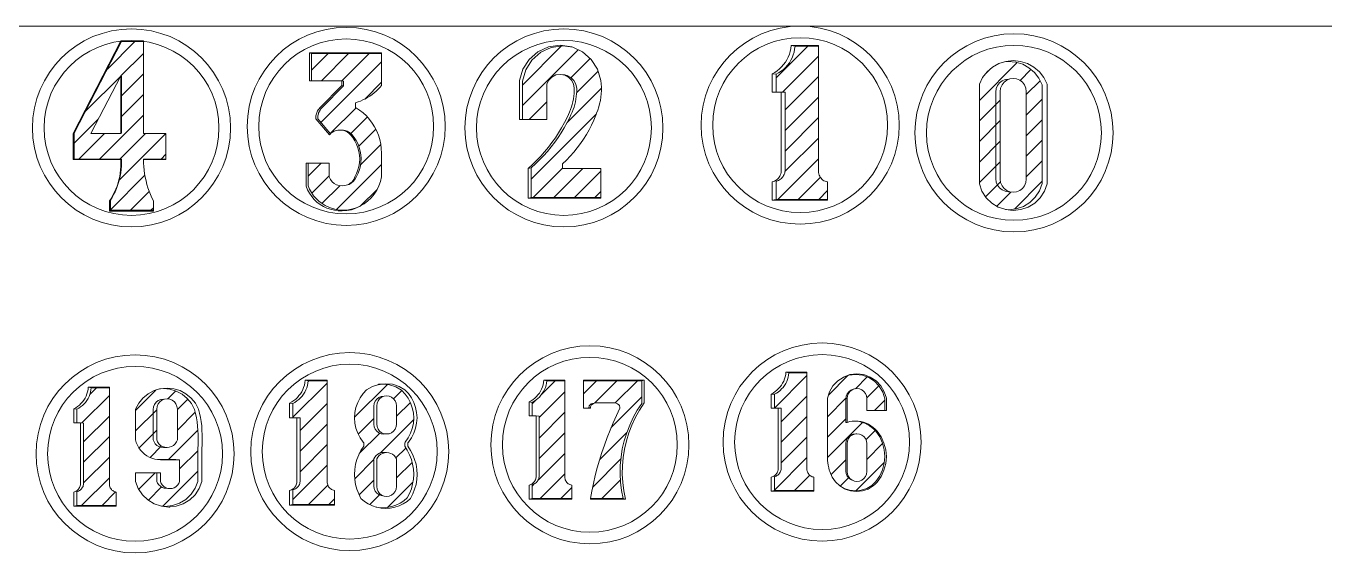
# Model space of a CAD drawing. Header units: inches. Extents: x 104 to 9740, y 936 to 6735.
# Drawn here: x 5950.8 to 6054.4, y 5728.3 to 5770.1 of the extents above; entities that cross this region are included whole.
import ezdxf

# ---------------------------------------------------------------- set-up
doc = ezdxf.new("R2010")
doc.units = ezdxf.units.IN
doc.header["$MEASUREMENT"] = 0
pattern_1 = [(45, (5264.4458, 6307.508), (-0.8148213, 0.8148213), [])]
pattern_2 = [(45, (5264.4458, 6307.508), (-0.8148213, 0.8148213), [])]

msp = doc.modelspace()

# ---------------------------------------------------------------- hatches: boundary and pattern name
at = {"lineweight": 20}
h = msp.add_hatch(dxfattribs=at)
h.set_pattern_fill('ANSI31', color=256, scale=9.218651)
h.set_pattern_definition(pattern_1)
h.paths.add_polyline_path([(5960.11, 5768.84), (5958.36, 5768.84), (5954.62, 5761.56), (5954.62, 5759.52), (5958.36, 5759.52), (5958.36, 5759.21), (5958.36, 5758.95), (5958.34, 5758.69), (5958.31, 5758.43), (5958.26, 5758.17), (5958.21, 5757.92), (5958.14, 5757.66), (5958.06, 5757.41), (5957.96, 5757.17), (5957.86, 5756.93), (5957.74, 5756.7), (5957.62, 5756.47), (5957.48, 5756.25), (5957.48, 5755.46), (5960.9, 5755.46), (5960.9, 5756.19), (5960.78, 5756.44), (5960.66, 5756.7), (5960.56, 5756.97), (5960.46, 5757.24), (5960.38, 5757.51), (5960.31, 5757.79), (5960.25, 5758.07), (5960.2, 5758.35), (5960.16, 5758.63), (5960.13, 5758.92), (5960.11, 5759.2), (5960.1, 5759.52), (5961.89, 5759.52), (5961.89, 5761.55), (5960.11, 5761.55)])
h.paths.add_polyline_path([(5958.32, 5766.12), (5958.36, 5766.08), (5958.36, 5761.56), (5958.32, 5761.55), (5955.93, 5761.55)], flags=16)
h = msp.add_hatch(dxfattribs=at)
h.set_pattern_fill('ANSI31', color=256, scale=9.218651)
h.set_pattern_definition(pattern_1)
h.paths.add_polyline_path([(5996.4, 5758.78), (5993.37, 5758.78), (5993.37, 5759.14), (5993.68, 5759.44), (5993.97, 5759.74), (5994.26, 5760.07), (5994.53, 5760.4), (5994.79, 5760.74), (5995.03, 5761.09), (5995.26, 5761.46), (5995.47, 5761.83), (5995.67, 5762.21), (5995.85, 5762.6), (5996.02, 5762.99), (5996.07, 5763.15), (5996.17, 5763.39), (5996.25, 5763.65), (5996.31, 5763.9), (5996.37, 5764.16), (5996.41, 5764.42), (5996.44, 5764.69), (5996.45, 5764.95), (5996.45, 5765.22), (5996.43, 5765.48), (5996.4, 5765.74), (5996.15, 5766.64), (5995.65, 5767.43), (5994.95, 5768.04), (5994.19, 5768.39), (5993.39, 5768.51), (5992.48, 5768.37), (5991.64, 5767.99), (5990.94, 5767.38), (5990.45, 5766.6), (5990.19, 5765.71), (5990.2, 5764.79), (5990.2, 5762.67), (5992.11, 5762.67), (5992.11, 5765.46), (5992.28, 5765.79), (5992.53, 5766.03), (5992.84, 5766.19), (5993.18, 5766.24), (5993.39, 5766.21), (5993.52, 5766.19), (5993.52, 5766.19), (5993.73, 5766.15), (5994.03, 5766), (5994.27, 5765.76), (5994.43, 5765.46), (5994.5, 5765.13), (5994.5, 5764.91), (5994.49, 5764.7), (5994.46, 5764.48), (5994.43, 5764.27), (5994.39, 5764.06), (5994.34, 5763.85), (5994.28, 5763.64), (5994.21, 5763.44), (5994.13, 5763.24), (5994.04, 5763.04), (5993.94, 5762.82), (5993.73, 5762.41), (5993.51, 5762), (5993.27, 5761.61), (5993.02, 5761.22), (5992.75, 5760.85), (5992.47, 5760.48), (5992.17, 5760.12), (5991.87, 5759.78), (5991.55, 5759.45), (5991.22, 5759.13), (5990.87, 5758.82), (5990.87, 5756.47), (5996.4, 5756.47)])
h = msp.add_hatch(dxfattribs=at)
h.set_pattern_fill('ANSI31', color=256, scale=9.218651)
h.set_pattern_definition([(45, (5264.4458, 6307.508), (-0.8148213, 0.8148213), [])])
h.paths.add_polyline_path([(6014.21, 5757.76), (6014.12, 5757.8), (6014.04, 5757.85), (6013.96, 5757.92), (6013.89, 5757.99), (6013.83, 5758.07), (6013.78, 5758.15), (6013.74, 5758.25), (6013.71, 5758.34), (6013.69, 5758.44), (6013.68, 5758.54), (6013.68, 5768.47), (6011.82, 5768.47), (6011.79, 5768.23), (6011.75, 5768), (6011.68, 5767.78), (6011.59, 5767.56), (6011.49, 5767.36), (6011.37, 5767.16), (6011.23, 5766.97), (6011.07, 5766.79), (6010.9, 5766.63), (6010.72, 5766.49), (6010.52, 5766.36), (6010.32, 5766.25), (6010.32, 5764.84), (6010.72, 5764.84), (6011.03, 5764.82), (6011.03, 5758.58), (6011.02, 5758.48), (6011, 5758.39), (6010.96, 5758.3), (6010.92, 5758.21), (6010.87, 5758.13), (6010.81, 5758.05), (6010.74, 5757.98), (6010.67, 5757.92), (6010.59, 5757.86), (6010.5, 5757.82), (6010.41, 5757.78), (6010.32, 5757.75), (6010.32, 5756.32), (6014.41, 5756.32), (6014.41, 5757.71), (6014.31, 5757.73)])
h = msp.add_hatch(dxfattribs=at)
h.set_pattern_fill('ANSI31', color=256, scale=9.218651)
h.set_pattern_definition(pattern_1)
h.paths.add_polyline_path([(5979, 5767.89), (5973.44, 5767.89), (5973.44, 5765.73), (5975.86, 5765.73), (5975.99, 5765.69), (5975.99, 5765.33), (5974.28, 5763.6), (5974.17, 5763.47), (5974.12, 5763.4), (5974.08, 5763.33), (5974.05, 5763.26), (5974.01, 5763.19), (5973.99, 5763.11), (5973.97, 5763.03), (5973.95, 5762.95), (5973.94, 5762.79), (5973.94, 5762.7), (5974.95, 5761.53), (5974.98, 5761.56), (5975.1, 5761.65), (5975.24, 5761.72), (5975.39, 5761.78), (5975.54, 5761.81), (5975.7, 5761.82), (5975.83, 5761.82), (5975.98, 5761.81), (5976.13, 5761.78), (5976.28, 5761.73), (5976.42, 5761.65), (5976.54, 5761.56), (5976.65, 5761.46), (5976.84, 5761.23), (5977, 5760.98), (5977.14, 5760.71), (5977.24, 5760.43), (5977.32, 5760.15), (5977.37, 5759.85), (5977.39, 5759.56), (5977.37, 5759.26), (5977.33, 5758.97), (5977.25, 5758.68), (5977.15, 5758.4), (5977.01, 5758.13), (5976.92, 5757.94), (5976.79, 5757.76), (5976.62, 5757.62), (5976.43, 5757.51), (5976.3, 5757.47), (5976.09, 5757.41), (5975.87, 5757.38), (5975.65, 5757.41), (5975.44, 5757.47), (5975.25, 5757.58), (5975.08, 5757.72), (5974.95, 5757.9), (5974.85, 5758.1), (5974.85, 5759.2), (5973.17, 5759.2), (5973.17, 5757.4), (5973.29, 5757.12), (5973.44, 5756.86), (5973.61, 5756.61), (5973.81, 5756.38), (5974.03, 5756.17), (5974.28, 5755.98), (5974.54, 5755.82), (5974.81, 5755.69), (5975.1, 5755.59), (5975.4, 5755.52), (5975.7, 5755.47), (5976, 5755.46), (5976.37, 5755.49), (5976.73, 5755.57), (5977.08, 5755.68), (5977.34, 5755.8), (5977.62, 5755.96), (5977.92, 5756.19), (5978.19, 5756.45), (5978.42, 5756.74), (5978.62, 5757.05), (5978.79, 5757.38), (5978.91, 5757.74), (5979, 5758.1), (5979, 5759.98), (5978.98, 5760.35), (5978.94, 5760.71), (5978.86, 5761.06), (5978.75, 5761.41), (5978.62, 5761.74), (5978.45, 5762.07), (5978.26, 5762.38), (5978.04, 5762.67), (5977.8, 5762.94), (5977.54, 5763.19), (5977.25, 5763.41), (5976.95, 5763.61), (5976.95, 5763.98), (5977.15, 5764.05), (5977.34, 5764.12), (5977.53, 5764.21), (5977.72, 5764.3), (5977.9, 5764.41), (5978.08, 5764.52), (5978.25, 5764.64), (5978.41, 5764.77), (5978.57, 5764.91), (5978.72, 5765.05), (5978.86, 5765.2), (5979, 5765.36)])
h = msp.add_hatch(dxfattribs=at)
h.set_pattern_fill('ANSI31', color=256, scale=9.218651, angle=180)
h.set_pattern_definition([(225, (5264.4458, 6307.508), (0.8148213, -0.8148213), [])])
h.paths.add_polyline_path([(6031.44, 5757.57), (6031.44, 5765.42), (6031.18, 5765.93), (6030.83, 5766.39), (6030.39, 5766.76), (6029.89, 5767.04), (6029.34, 5767.21), (6028.77, 5767.27), (6028.46, 5767.24), (6028.01, 5767.1), (6027.5, 5766.81), (6027.06, 5766.44), (6026.71, 5765.98), (6026.45, 5765.46), (6026.45, 5757.54), (6026.66, 5756.96), (6027, 5756.45), (6027.43, 5756.02), (6027.95, 5755.7), (6028.47, 5755.53), (6028.77, 5755.49), (6029.37, 5755.56), (6029.95, 5755.76), (6030.46, 5756.08), (6030.89, 5756.5), (6031.22, 5757)])
h.paths.add_polyline_path([(6028.11, 5765.38), (6028.99, 5766.05), (6030.08, 5765.6), (6030.17, 5764.88), (6030.17, 5757.42), (6029.29, 5756.75), (6028.89, 5756.92), (6028.43, 5756.97), (6028.11, 5757.74)], flags=16)
h = msp.add_hatch(dxfattribs=at)
h.set_pattern_fill('ANSI31', color=256, scale=9.218651)
h.set_pattern_definition(pattern_2)
h.paths.add_polyline_path([(6013.18, 5734.31), (6013.11, 5734.34), (6013.04, 5734.38), (6012.98, 5734.43), (6012.93, 5734.49), (6012.88, 5734.55), (6012.84, 5734.62), (6012.81, 5734.69), (6012.79, 5734.76), (6012.77, 5734.84), (6012.77, 5734.91), (6012.77, 5742.55), (6011.34, 5742.55), (6011.31, 5742.37), (6011.28, 5742.2), (6011.23, 5742.03), (6011.16, 5741.86), (6011.08, 5741.7), (6010.98, 5741.55), (6010.88, 5741.4), (6010.76, 5741.27), (6010.63, 5741.14), (6010.49, 5741.03), (6010.34, 5740.93), (6010.18, 5740.85), (6010.18, 5739.76), (6010.49, 5739.76), (6010.73, 5739.75), (6010.73, 5734.94), (6010.72, 5734.87), (6010.7, 5734.8), (6010.68, 5734.73), (6010.64, 5734.66), (6010.6, 5734.59), (6010.56, 5734.53), (6010.51, 5734.48), (6010.45, 5734.43), (6010.39, 5734.39), (6010.32, 5734.36), (6010.25, 5734.33), (6010.18, 5734.31), (6010.18, 5733.21), (6013.32, 5733.21), (6013.32, 5734.27), (6013.25, 5734.29)])
h = msp.add_hatch(dxfattribs=at)
h.set_pattern_fill('ANSI31', color=256, scale=9.218651)
h.set_pattern_definition(pattern_2)
h.paths.add_polyline_path([(5975.11, 5733.26), (5975.04, 5733.29), (5974.97, 5733.34), (5974.91, 5733.39), (5974.85, 5733.45), (5974.8, 5733.51), (5974.76, 5733.58), (5974.73, 5733.65), (5974.71, 5733.73), (5974.69, 5733.81), (5974.69, 5733.89), (5974.69, 5741.91), (5973.18, 5741.91), (5973.16, 5741.73), (5973.12, 5741.54), (5973.07, 5741.36), (5973, 5741.19), (5972.91, 5741.02), (5972.81, 5740.86), (5972.7, 5740.7), (5972.57, 5740.56), (5972.44, 5740.43), (5972.29, 5740.32), (5972.13, 5740.21), (5971.97, 5740.12), (5971.97, 5738.99), (5972.29, 5738.99), (5972.54, 5738.97), (5972.54, 5733.92), (5972.53, 5733.85), (5972.51, 5733.77), (5972.49, 5733.69), (5972.45, 5733.62), (5972.41, 5733.56), (5972.36, 5733.5), (5972.31, 5733.44), (5972.25, 5733.39), (5972.18, 5733.34), (5972.12, 5733.31), (5972.04, 5733.28), (5971.97, 5733.26), (5971.97, 5732.1), (5975.27, 5732.1), (5975.27, 5733.22), (5975.19, 5733.23)])
h = msp.add_hatch(dxfattribs=at)
h.set_pattern_fill('ANSI31', color=256, scale=9.218651)
h.set_pattern_definition(pattern_2)
h.paths.add_polyline_path([(5980.84, 5736.99), (5980.88, 5737.04), (5981.12, 5737.38), (5981.31, 5737.75), (5981.44, 5738.14), (5981.53, 5738.54), (5981.56, 5738.95), (5981.53, 5739.37), (5981.44, 5739.77), (5981.31, 5740.16), (5981.12, 5740.53), (5980.88, 5740.86), (5980.6, 5741.17), (5980.14, 5741.43), (5979.63, 5741.59), (5979.1, 5741.64), (5978.7, 5741.6), (5978.29, 5741.47), (5977.82, 5741.21), (5977.54, 5740.9), (5977.3, 5740.56), (5977.11, 5740.19), (5976.97, 5739.8), (5976.89, 5739.39), (5976.86, 5738.97), (5976.89, 5738.56), (5976.97, 5738.15), (5977.11, 5737.76), (5977.3, 5737.38), (5977.54, 5737.04), (5977.59, 5736.99), (5977.59, 5736.74), (5977.37, 5736.4), (5977.19, 5736.05), (5977.04, 5735.67), (5976.94, 5735.29), (5976.88, 5734.89), (5976.86, 5734.49), (5976.88, 5734.09), (5976.94, 5733.7), (5977.04, 5733.31), (5977.19, 5732.94), (5977.37, 5732.58), (5977.65, 5732.35), (5977.95, 5732.15), (5978.28, 5732), (5978.59, 5731.89), (5978.74, 5731.86), (5979.1, 5731.84), (5979.46, 5731.86), (5979.81, 5731.93), (5980.15, 5732.04), (5980.47, 5732.2), (5980.78, 5732.39), (5981.05, 5732.63), (5981.23, 5732.98), (5981.37, 5733.35), (5981.47, 5733.73), (5981.54, 5734.12), (5981.56, 5734.52), (5981.54, 5734.91), (5981.47, 5735.3), (5981.37, 5735.68), (5981.23, 5736.05), (5981.05, 5736.41), (5980.84, 5736.74)])
h.paths.add_polyline_path([(5979.73, 5736.16), (5979.88, 5736.09), (5980.01, 5735.99), (5980.11, 5735.86), (5980.2, 5735.72), (5980.2, 5733.53), (5980.17, 5733.33), (5980.09, 5733.14), (5979.96, 5732.97), (5979.8, 5732.85), (5979.61, 5732.77), (5979.41, 5732.74), (5979.2, 5732.77), (5978.97, 5732.81), (5978.78, 5732.89), (5978.62, 5733.01), (5978.49, 5733.17), (5978.42, 5733.36), (5978.39, 5733.56), (5978.39, 5735.73), (5978.47, 5735.87), (5978.58, 5735.99), (5978.7, 5736.1), (5978.85, 5736.17), (5979.01, 5736.22), (5979.17, 5736.23), (5979.41, 5736.23), (5979.57, 5736.21)], flags=16)
h.paths.add_polyline_path([(5979.61, 5737.72), (5979.41, 5737.7), (5979.17, 5737.69), (5978.97, 5737.72), (5978.78, 5737.79), (5978.62, 5737.92), (5978.49, 5738.08), (5978.42, 5738.27), (5978.39, 5738.47), (5978.39, 5739.91), (5978.42, 5740.11), (5978.49, 5740.3), (5978.62, 5740.46), (5978.78, 5740.59), (5978.97, 5740.67), (5979.2, 5740.7), (5979.41, 5740.73), (5979.61, 5740.7), (5979.8, 5740.62), (5979.96, 5740.5), (5980.09, 5740.34), (5980.17, 5740.15), (5980.2, 5739.94), (5980.2, 5738.49), (5980.17, 5738.28), (5980.09, 5738.09), (5979.96, 5737.93), (5979.8, 5737.8)], flags=16)
h = msp.add_hatch(dxfattribs=at)
h.set_pattern_fill('ANSI31', color=256, scale=9.218651)
h.set_pattern_definition(pattern_2)
h.paths.add_polyline_path([(5993.96, 5733.68), (5993.89, 5733.71), (5993.82, 5733.75), (5993.76, 5733.8), (5993.71, 5733.85), (5993.66, 5733.92), (5993.62, 5733.98), (5993.59, 5734.05), (5993.57, 5734.13), (5993.55, 5734.2), (5993.55, 5734.28), (5993.55, 5741.92), (5992.12, 5741.92), (5992.09, 5741.74), (5992.06, 5741.56), (5992.01, 5741.39), (5991.94, 5741.23), (5991.86, 5741.06), (5991.76, 5740.91), (5991.66, 5740.77), (5991.54, 5740.63), (5991.41, 5740.51), (5991.27, 5740.4), (5991.12, 5740.3), (5990.96, 5740.21), (5990.96, 5739.13), (5991.27, 5739.13), (5991.51, 5739.11), (5991.51, 5734.31), (5991.5, 5734.23), (5991.48, 5734.16), (5991.46, 5734.09), (5991.42, 5734.02), (5991.38, 5733.96), (5991.34, 5733.9), (5991.29, 5733.85), (5991.23, 5733.8), (5991.17, 5733.76), (5991.1, 5733.72), (5991.03, 5733.69), (5990.96, 5733.67), (5990.96, 5732.57), (5994.1, 5732.57), (5994.1, 5733.64), (5994.03, 5733.65)])
h = msp.add_hatch(dxfattribs=at)
h.set_pattern_fill('ANSI31', color=256, scale=9.218651)
h.set_pattern_definition(pattern_2)
h.paths.add_polyline_path([(5998.01, 5735.86), (5998.11, 5736.51), (5998.26, 5737.15), (5998.46, 5737.79), (5998.7, 5738.4), (5998.98, 5739), (5999.3, 5739.58), (5999.66, 5740.13), (5999.66, 5741.92), (5995.03, 5741.92), (5995.03, 5739.74), (5995.44, 5739.74), (5995.44, 5739.8), (5995.48, 5739.9), (5995.54, 5739.99), (5995.62, 5740.06), (5995.72, 5740.11), (5995.75, 5740.12), (5995.69, 5740.1), (5995.65, 5740.08), (5995.6, 5740.05), (5995.56, 5740.01), (5995.52, 5739.97), (5995.49, 5739.93), (5995.47, 5739.88), (5995.45, 5739.83), (5995.44, 5739.77), (5995.44, 5739.74), (5995.58, 5739.74), (5995.59, 5739.82), (5995.62, 5739.93), (5995.69, 5740.02), (5995.77, 5740.09), (5995.87, 5740.14), (5995.95, 5740.16), (5996, 5740.16), (5997.56, 5740.16), (5997.66, 5740.14), (5997.75, 5740.09), (5997.83, 5740.02), (5997.89, 5739.93), (5997.93, 5739.82), (5997.93, 5739.74), (5997.66, 5739.17), (5997.4, 5738.59), (5997.15, 5738.01), (5996.92, 5737.42), (5996.7, 5736.82), (5996.49, 5736.22), (5996.31, 5735.61), (5996.13, 5735), (5995.97, 5734.39), (5995.83, 5733.77), (5995.7, 5733.15), (5995.59, 5732.57), (5998.19, 5732.57), (5998.06, 5733.22), (5997.98, 5733.88), (5997.94, 5734.54), (5997.95, 5735.2)])
h = msp.add_hatch(dxfattribs=at)
h.set_pattern_fill('ANSI31', color=256, scale=9.218651)
h.set_pattern_definition(pattern_2)
h.paths.add_polyline_path([(6018.23, 5737.91), (6018.08, 5738.07), (6017.92, 5738.22), (6017.74, 5738.35), (6017.56, 5738.46), (6017.36, 5738.55), (6017.15, 5738.62), (6016.94, 5738.68), (6016.73, 5738.71), (6016.51, 5738.71), (6016.36, 5738.71), (6016.17, 5738.68), (6015.95, 5738.62), (6015.86, 5738.61), (6015.86, 5740.5), (6015.89, 5740.7), (6015.97, 5740.89), (6016.09, 5741.05), (6016.25, 5741.17), (6016.44, 5741.25), (6016.53, 5741.28), (6016.74, 5741.31), (6016.94, 5741.28), (6017.13, 5741.2), (6017.29, 5741.08), (6017.41, 5740.92), (6017.49, 5740.73), (6017.52, 5740.53), (6017.52, 5739.55), (6018.95, 5739.55), (6018.95, 5740.5), (6018.79, 5741.02), (6018.51, 5741.49), (6018.14, 5741.88), (6017.68, 5742.18), (6017.17, 5742.36), (6016.64, 5742.42), (6016.63, 5742.42), (6016.09, 5742.36), (6015.63, 5742.19), (6015.21, 5741.92), (6014.83, 5741.52), (6014.55, 5741.05), (6014.39, 5740.53), (6014.39, 5735.98), (6014.4, 5735.79), (6014.41, 5735.6), (6014.43, 5735.4), (6014.46, 5735.21), (6014.5, 5735.02), (6014.54, 5734.83), (6014.58, 5734.72), (6014.76, 5734.28), (6015.03, 5733.89), (6015.38, 5733.57), (6015.73, 5733.37), (6016.14, 5733.23), (6016.61, 5733.18), (6017.07, 5733.23), (6017.52, 5733.38), (6017.92, 5733.62), (6018.04, 5733.73), (6018.23, 5733.92), (6018.54, 5734.37), (6018.76, 5734.86), (6018.9, 5735.38), (6018.95, 5735.92), (6018.9, 5736.45), (6018.76, 5736.98), (6018.54, 5737.47)])
h.paths.add_polyline_path([(6015.89, 5737.15), (6015.97, 5737.33), (6016.09, 5737.49), (6016.25, 5737.62), (6016.44, 5737.69), (6016.64, 5737.72), (6016.74, 5737.72), (6016.94, 5737.69), (6017.13, 5737.61), (6017.29, 5737.49), (6017.41, 5737.33), (6017.49, 5737.14), (6017.52, 5736.94), (6017.52, 5734.72), (6017.49, 5734.51), (6017.41, 5734.32), (6017.29, 5734.16), (6017.13, 5734.04), (6016.94, 5733.96), (6016.74, 5733.93), (6016.53, 5733.96), (6016.44, 5734), (6016.35, 5734.04), (6016.25, 5734.08), (6016.09, 5734.2), (6015.97, 5734.36), (6015.89, 5734.55), (6015.86, 5734.75), (6015.86, 5736.95)], flags=16)
h = msp.add_hatch(dxfattribs=at)
h.set_pattern_fill('ANSI31', color=256, scale=9.218651)
h.set_pattern_definition(pattern_2)
h.paths.add_polyline_path([(5957.81, 5733.12), (5957.74, 5733.15), (5957.67, 5733.2), (5957.61, 5733.24), (5957.56, 5733.3), (5957.51, 5733.36), (5957.47, 5733.43), (5957.44, 5733.5), (5957.42, 5733.57), (5957.4, 5733.65), (5957.4, 5733.72), (5957.4, 5741.36), (5955.97, 5741.36), (5955.94, 5741.19), (5955.91, 5741.01), (5955.86, 5740.84), (5955.79, 5740.67), (5955.71, 5740.51), (5955.61, 5740.36), (5955.51, 5740.21), (5955.39, 5740.08), (5955.26, 5739.95), (5955.12, 5739.84), (5954.97, 5739.74), (5954.81, 5739.66), (5954.81, 5738.58), (5955.12, 5738.58), (5955.36, 5738.56), (5955.36, 5733.75), (5955.35, 5733.68), (5955.33, 5733.61), (5955.31, 5733.54), (5955.27, 5733.47), (5955.23, 5733.41), (5955.19, 5733.35), (5955.14, 5733.29), (5955.08, 5733.24), (5955.02, 5733.2), (5954.95, 5733.17), (5954.88, 5733.14), (5954.81, 5733.12), (5954.81, 5732.02), (5957.95, 5732.02), (5957.95, 5733.08), (5957.88, 5733.1)])
h = msp.add_hatch(dxfattribs=at)
h.set_pattern_fill('ANSI31', color=256, scale=9.218651)
h.set_pattern_definition(pattern_2)
h.paths.add_polyline_path([(5964.43, 5736.62), (5964.44, 5736.75), (5964.45, 5737.05), (5964.45, 5737.36), (5964.45, 5737.66), (5964.43, 5737.97), (5964.41, 5738.33), (5964.37, 5738.66), (5964.32, 5738.99), (5964.25, 5739.32), (5964.16, 5739.65), (5963.92, 5740.11), (5963.58, 5740.51), (5963.18, 5740.85), (5962.71, 5741.09), (5962.21, 5741.25), (5961.69, 5741.3), (5961.38, 5741.27), (5960.95, 5741.14), (5960.48, 5740.89), (5960.07, 5740.55), (5959.73, 5740.14), (5959.48, 5739.68), (5959.48, 5737.24), (5959.54, 5737.02), (5959.63, 5736.81), (5959.74, 5736.61), (5959.87, 5736.42), (5960.02, 5736.25), (5960.19, 5736.1), (5960.37, 5735.97), (5960.57, 5735.85), (5960.78, 5735.77), (5961, 5735.7), (5961.22, 5735.66), (5961.26, 5735.66), (5962.68, 5735.66), (5962.98, 5735.65), (5962.98, 5733.92), (5962.91, 5733.76), (5962.81, 5733.63), (5962.69, 5733.51), (5962.54, 5733.43), (5962.38, 5733.38), (5962.21, 5733.36), (5962.05, 5733.38), (5961.76, 5733.41), (5961.6, 5733.46), (5961.45, 5733.55), (5961.33, 5733.66), (5961.23, 5733.79), (5961.17, 5733.94), (5961.17, 5734.61), (5959.48, 5734.61), (5959.48, 5733.92), (5959.7, 5733.37), (5960.03, 5732.87), (5960.46, 5732.46), (5960.97, 5732.16), (5961.46, 5731.99), (5961.83, 5731.95), (5962.41, 5732.02), (5962.96, 5732.2), (5963.47, 5732.51), (5963.89, 5732.91), (5964.22, 5733.4), (5964.43, 5733.94)])
h.paths.add_polyline_path([(5962.63, 5736.92), (5962.49, 5736.79), (5962.34, 5736.7), (5962.16, 5736.64), (5961.98, 5736.62), (5961.8, 5736.64), (5961.62, 5736.7), (5961.47, 5736.79), (5961.33, 5736.92), (5961.23, 5737.07), (5961.16, 5737.24), (5961.16, 5739.68), (5961.19, 5739.89), (5961.27, 5740.09), (5961.4, 5740.26), (5961.57, 5740.39), (5961.77, 5740.47), (5961.98, 5740.5), (5962.19, 5740.47), (5962.39, 5740.39), (5962.56, 5740.26), (5962.69, 5740.09), (5962.77, 5739.89), (5962.8, 5739.68), (5962.8, 5737.24), (5962.73, 5737.07)], flags=16)

# ---------------------------------------------------------------- linework, layer by layer
for p, q in [((6054.43, 5770.07), (5667.68, 5770.07)), ((5958.36, 5768.84), (5960.11, 5768.84)), ((5973.28, 5767.95), (5973.28, 5765.73)), ((5973.44, 5767.89), (5973.44, 5765.73)), ((5958.32, 5761.55), (5958.32, 5766.12)), ((5973.28, 5765.73), (5973.44, 5765.73)), ((5973.44, 5765.73), (5975.86, 5765.73)), ((5975.86, 5765.73), (5975.99, 5765.69)), ((5975.99, 5765.69), (5975.99, 5765.33)), ((6010.32, 5766.25), (6010.32, 5764.84)), ((5976.3, 5757.47), (5976.09, 5757.41)), ((6010.32, 5756.32), (6014.41, 5756.32)), ((6010.18, 5740.85), (6010.18, 5739.76)), ((6016.53, 5741.28), (6016.74, 5741.31)), ((5954.81, 5739.66), (5954.81, 5738.58)), ((5971.97, 5740.12), (5971.97, 5738.99)), ((5990.96, 5740.21), (5990.96, 5739.13)), ((5979.24, 5736.21), (5979.09, 5736.16)), ((5979.41, 5736.23), (5979.24, 5736.21)), ((6010.18, 5733.21), (6013.32, 5733.21)), ((5971.97, 5732.1), (5975.27, 5732.1)), ((5990.96, 5732.57), (5994.1, 5732.57)), ((5995.59, 5732.57), (5998.19, 5732.57)), ((5954.81, 5732.02), (5957.95, 5732.02))]:
    msp.add_line(p, q, dxfattribs=at)
for points in [[(5954.54, 5759.49), (5954.54, 5761.55), (5958.32, 5768.9)], [(5960.11, 5759.49), (5961.89, 5759.49), (5961.89, 5759.52), (5961.89, 5761.55), (5960.11, 5761.55), (5960.11, 5768.84), (5960.11, 5768.9), (5958.32, 5768.9), (5958.36, 5768.84), (5954.62, 5761.56), (5954.62, 5759.52)], [(5989.96, 5762.67), (5989.96, 5764.81), (5989.95, 5765.74), (5990.21, 5766.64), (5990.71, 5767.43), (5991.41, 5768.04), (5992.25, 5768.43), (5993.18, 5768.56), (5994.1, 5768.43), (5994.19, 5768.39), (5994.95, 5768.04), (5995.65, 5767.43), (5996.15, 5766.64), (5996.4, 5765.74), (5996.43, 5765.48), (5996.45, 5765.22), (5996.45, 5764.95), (5996.44, 5764.69), (5996.41, 5764.42), (5996.37, 5764.16), (5996.31, 5763.9), (5996.25, 5763.65), (5996.17, 5763.39), (5996.07, 5763.15), (5996.02, 5762.99), (5995.85, 5762.6), (5995.67, 5762.21), (5995.47, 5761.83), (5995.26, 5761.46), (5995.03, 5761.09), (5994.79, 5760.74), (5994.53, 5760.4), (5994.26, 5760.07), (5993.97, 5759.74), (5993.68, 5759.44), (5993.37, 5759.14), (5993.37, 5758.78), (5996.4, 5758.78), (5996.4, 5756.47), (5996.4, 5756.41), (5990.64, 5756.41)], [(5990.2, 5762.67), (5990.2, 5764.79), (5990.19, 5765.71), (5990.45, 5766.6), (5990.94, 5767.38), (5991.64, 5767.99), (5992.48, 5768.37), (5993.39, 5768.51), (5994.19, 5768.39)], [(6010, 5756.26), (6014.41, 5756.26), (6014.41, 5756.32), (6014.41, 5757.71), (6014.31, 5757.73), (6014.21, 5757.76), (6014.12, 5757.8), (6014.04, 5757.85), (6013.96, 5757.92), (6013.89, 5757.99), (6013.83, 5758.07), (6013.78, 5758.15), (6013.74, 5758.25), (6013.71, 5758.34), (6013.69, 5758.44), (6013.68, 5758.54), (6013.68, 5768.47), (6013.68, 5768.52), (6011.52, 5768.52), (6011.49, 5768.29), (6011.44, 5768.06), (6011.38, 5767.83), (6011.29, 5767.61), (6011.18, 5767.4), (6011.06, 5767.2), (6010.92, 5767.01), (6010.76, 5766.84), (6010.59, 5766.67), (6010.41, 5766.53), (6010.21, 5766.4), (6010, 5766.28), (6010, 5764.84), (6010.32, 5764.84), (6010.72, 5764.84), (6010.72, 5758.54), (6010.71, 5758.44), (6010.69, 5758.35), (6010.65, 5758.25), (6010.61, 5758.17), (6010.56, 5758.08), (6010.5, 5758), (6010.43, 5757.93), (6010.36, 5757.87), (6010.28, 5757.82), (6010.19, 5757.77), (6010.1, 5757.73), (6010, 5757.71), (6010, 5756.26), (6010.32, 5756.32), (6010.32, 5757.75), (6010.41, 5757.78), (6010.5, 5757.82), (6010.59, 5757.86), (6010.67, 5757.92), (6010.74, 5757.98), (6010.81, 5758.05), (6010.87, 5758.13), (6010.92, 5758.21), (6010.96, 5758.3), (6011, 5758.39), (6011.02, 5758.48), (6011.03, 5758.58), (6011.03, 5764.82), (6010.72, 5764.84)], [(6010, 5766.28), (6010.32, 5766.25), (6010.52, 5766.36), (6010.72, 5766.49), (6010.9, 5766.63), (6011.07, 5766.79), (6011.23, 5766.97), (6011.37, 5767.16), (6011.49, 5767.36), (6011.59, 5767.56), (6011.68, 5767.78), (6011.75, 5768), (6011.79, 5768.23), (6011.82, 5768.47)], [(6011.52, 5768.52), (6011.82, 5768.47), (6013.68, 5768.47)], [(5977.92, 5756.19), (5978.19, 5756.45), (5978.42, 5756.74), (5978.62, 5757.05), (5978.79, 5757.38), (5978.91, 5757.74), (5979, 5758.1), (5979, 5759.98), (5978.98, 5760.35), (5978.94, 5760.71), (5978.86, 5761.06), (5978.75, 5761.41), (5978.62, 5761.74), (5978.45, 5762.07), (5978.26, 5762.38), (5978.04, 5762.67), (5977.8, 5762.94), (5977.54, 5763.19), (5977.25, 5763.41), (5976.95, 5763.61), (5976.95, 5763.98), (5977.15, 5764.05), (5977.34, 5764.12), (5977.53, 5764.21), (5977.72, 5764.3), (5977.9, 5764.41), (5978.08, 5764.52), (5978.25, 5764.64), (5978.41, 5764.77), (5978.57, 5764.91), (5978.72, 5765.05), (5978.86, 5765.2), (5979, 5765.36), (5979, 5767.89)], [(6028.46, 5767.24), (6028.77, 5767.27), (6029.34, 5767.21), (6029.89, 5767.04), (6030.39, 5766.76), (6030.83, 5766.39), (6031.18, 5765.93), (6031.44, 5765.42), (6031.44, 5757.57), (6031.22, 5757), (6030.89, 5756.5), (6030.46, 5756.08), (6029.95, 5755.76), (6029.37, 5755.56), (6028.77, 5755.49), (6028.47, 5755.53)], [(5975.86, 5765.36), (5974.13, 5763.61), (5974.02, 5763.49), (5973.97, 5763.42), (5973.93, 5763.35), (5973.89, 5763.28), (5973.86, 5763.2), (5973.84, 5763.12), (5973.81, 5763.04), (5973.8, 5762.96), (5973.78, 5762.79), (5973.79, 5762.71), (5974.87, 5761.45), (5974.95, 5761.53), (5974.98, 5761.56), (5975.1, 5761.65), (5975.24, 5761.72), (5975.39, 5761.78), (5975.54, 5761.81), (5975.7, 5761.82)], [(5975.86, 5765.73), (5975.86, 5765.36), (5975.99, 5765.33), (5974.28, 5763.6), (5974.17, 5763.47), (5974.12, 5763.4), (5974.08, 5763.33), (5974.05, 5763.26), (5974.01, 5763.19), (5973.99, 5763.11), (5973.97, 5763.03), (5973.95, 5762.95), (5973.94, 5762.79), (5973.94, 5762.7), (5974.95, 5761.53)], [(5989.96, 5762.67), (5990.2, 5762.67), (5992.11, 5762.67), (5992.11, 5765.4), (5992.12, 5765.49), (5992.28, 5765.79), (5992.53, 5766.03), (5992.84, 5766.19), (5993.18, 5766.24), (5993.39, 5766.21), (5993.52, 5766.19), (5993.52, 5766.19)], [(5994.07, 5765.79), (5994.23, 5765.49), (5994.29, 5765.15), (5994.29, 5764.94), (5994.28, 5764.72), (5994.26, 5764.5), (5994.23, 5764.29), (5994.19, 5764.07), (5994.14, 5763.86), (5994.08, 5763.65), (5994, 5763.45), (5993.92, 5763.24), (5993.83, 5763.05), (5993.73, 5762.82), (5993.52, 5762.41), (5993.29, 5762), (5993.05, 5761.6), (5992.8, 5761.21), (5992.53, 5760.83), (5992.25, 5760.46), (5991.95, 5760.1), (5991.64, 5759.75), (5991.32, 5759.42), (5990.98, 5759.09), (5990.64, 5758.78), (5990.64, 5756.41), (5990.87, 5756.47), (5996.4, 5756.47)], [(5994.07, 5765.79), (5993.83, 5766.03), (5993.52, 5766.19), (5993.73, 5766.15), (5994.03, 5766), (5994.27, 5765.76), (5994.43, 5765.46), (5994.5, 5765.13), (5994.5, 5764.91), (5994.49, 5764.7), (5994.46, 5764.48), (5994.43, 5764.27), (5994.39, 5764.06), (5994.34, 5763.85), (5994.28, 5763.64), (5994.21, 5763.44), (5994.13, 5763.24), (5994.04, 5763.04), (5993.94, 5762.82), (5993.73, 5762.41), (5993.51, 5762), (5993.27, 5761.61), (5993.02, 5761.22), (5992.75, 5760.85), (5992.47, 5760.48), (5992.17, 5760.12), (5991.87, 5759.78), (5991.55, 5759.45), (5991.22, 5759.13), (5990.87, 5758.82)], [(6028.77, 5765.87), (6028.51, 5765.83), (6028.26, 5765.73), (6028.05, 5765.57), (6027.89, 5765.35), (6027.78, 5765.11), (6027.75, 5764.84), (6027.75, 5757.95), (6027.78, 5757.69), (6027.89, 5757.44), (6028.05, 5757.23), (6028.26, 5757.07), (6028.51, 5756.97), (6028.77, 5756.93), (6029.14, 5756.89), (6029.41, 5756.92), (6029.66, 5757.03), (6029.87, 5757.19), (6030.03, 5757.4), (6030.14, 5757.65), (6030.17, 5757.92), (6030.17, 5764.88)], [(6030.17, 5764.88), (6030.14, 5765.15), (6030.03, 5765.4), (6029.87, 5765.61), (6029.66, 5765.77), (6029.41, 5765.88), (6029.14, 5765.91), (6028.87, 5765.88), (6028.62, 5765.77), (6028.41, 5765.61), (6028.25, 5765.4), (6028.14, 5765.15), (6028.11, 5764.88), (6028.11, 5757.92), (6028.14, 5757.65), (6028.25, 5757.4), (6028.41, 5757.19), (6028.62, 5757.03), (6028.87, 5756.92), (6029.14, 5756.89)], [(5958.32, 5759.49), (5954.54, 5759.49), (5954.62, 5759.52), (5958.36, 5759.52)], [(5961.89, 5759.52), (5960.13, 5759.52), (5960.11, 5759.49), (5960.11, 5759.2), (5960.13, 5758.92), (5960.16, 5758.63), (5960.2, 5758.35), (5960.25, 5758.07), (5960.31, 5757.79), (5960.38, 5757.51), (5960.46, 5757.24), (5960.56, 5756.97), (5960.66, 5756.7), (5960.78, 5756.44), (5960.9, 5756.19), (5960.9, 5755.46), (5960.9, 5755.39), (5957.42, 5755.39), (5957.42, 5756.19), (5957.56, 5756.41), (5957.69, 5756.64), (5957.81, 5756.88), (5957.91, 5757.12), (5958.01, 5757.37), (5958.09, 5757.62), (5958.16, 5757.87), (5958.22, 5758.13), (5958.26, 5758.39), (5958.29, 5758.65), (5958.31, 5758.92), (5958.32, 5759.18)], [(5958.32, 5759.18), (5958.32, 5759.49), (5958.36, 5759.52), (5958.36, 5759.21), (5958.36, 5758.95), (5958.34, 5758.69), (5958.31, 5758.43), (5958.26, 5758.17), (5958.21, 5757.92), (5958.14, 5757.66), (5958.06, 5757.41), (5957.96, 5757.17), (5957.86, 5756.93), (5957.74, 5756.7), (5957.62, 5756.47), (5957.48, 5756.25), (5957.48, 5755.46)], [(5976.09, 5757.41), (5975.87, 5757.38), (5975.65, 5757.41), (5975.44, 5757.47), (5975.25, 5757.58), (5975.08, 5757.72), (5974.95, 5757.9), (5974.85, 5758.1), (5974.85, 5759.2), (5973.17, 5759.2), (5973.01, 5759.2), (5973.01, 5757.36), (5973.13, 5757.08), (5973.28, 5756.81), (5973.46, 5756.55), (5973.66, 5756.32), (5973.88, 5756.11), (5974.13, 5755.92), (5974.39, 5755.76), (5974.67, 5755.63), (5974.96, 5755.53), (5975.26, 5755.45), (5975.56, 5755.41), (5975.87, 5755.4), (5976.24, 5755.43), (5976.61, 5755.5), (5976.96, 5755.62), (5977.3, 5755.77), (5977.34, 5755.8), (5977.62, 5755.96), (5977.92, 5756.19)], [(5973.17, 5759.2), (5973.17, 5757.4), (5973.29, 5757.12), (5973.44, 5756.86), (5973.61, 5756.61), (5973.81, 5756.38), (5974.03, 5756.17), (5974.28, 5755.98), (5974.54, 5755.82), (5974.81, 5755.69), (5975.1, 5755.59), (5975.4, 5755.52), (5975.7, 5755.47), (5976, 5755.46), (5976.37, 5755.49), (5976.73, 5755.57), (5977.08, 5755.68), (5977.34, 5755.8)], [(5990.64, 5758.78), (5990.87, 5758.82), (5990.87, 5756.47)], [(5957.42, 5755.39), (5957.48, 5755.46), (5960.9, 5755.46)], [(6009.94, 5733.16), (6013.32, 5733.16), (6013.32, 5733.21), (6013.32, 5734.27), (6013.25, 5734.29), (6013.18, 5734.31), (6013.11, 5734.34), (6013.04, 5734.38), (6012.98, 5734.43), (6012.93, 5734.49), (6012.88, 5734.55), (6012.84, 5734.62), (6012.81, 5734.69), (6012.79, 5734.76), (6012.77, 5734.84), (6012.77, 5734.91), (6012.77, 5742.55), (6012.77, 5742.6), (6011.1, 5742.6), (6011.08, 5742.42), (6011.05, 5742.24), (6010.99, 5742.07), (6010.93, 5741.9), (6010.84, 5741.73), (6010.75, 5741.58), (6010.64, 5741.43), (6010.52, 5741.3), (6010.39, 5741.17), (6010.25, 5741.06), (6010.1, 5740.96), (6009.94, 5740.87), (6009.94, 5739.76), (6010.18, 5739.76), (6010.49, 5739.76), (6010.49, 5734.91), (6010.48, 5734.84), (6010.46, 5734.76), (6010.44, 5734.69), (6010.4, 5734.62), (6010.36, 5734.56), (6010.32, 5734.5), (6010.27, 5734.45), (6010.21, 5734.4), (6010.15, 5734.35), (6010.08, 5734.32), (6010.01, 5734.29), (6009.94, 5734.27), (6009.94, 5733.16), (6010.18, 5733.21), (6010.18, 5734.31), (6010.25, 5734.33), (6010.32, 5734.36), (6010.39, 5734.39), (6010.45, 5734.43), (6010.51, 5734.48), (6010.56, 5734.53), (6010.6, 5734.59), (6010.64, 5734.66), (6010.68, 5734.73), (6010.7, 5734.8), (6010.72, 5734.87), (6010.73, 5734.94), (6010.73, 5739.75), (6010.49, 5739.76)], [(6009.94, 5740.87), (6010.18, 5740.85), (6010.34, 5740.93), (6010.49, 5741.03), (6010.63, 5741.14), (6010.76, 5741.27), (6010.88, 5741.4), (6010.98, 5741.55), (6011.08, 5741.7), (6011.16, 5741.86), (6011.23, 5742.03), (6011.28, 5742.2), (6011.31, 5742.37), (6011.34, 5742.55)], [(6011.1, 5742.6), (6011.34, 5742.55), (6012.77, 5742.55)], [(6014.5, 5735.02), (6014.46, 5735.21), (6014.43, 5735.4), (6014.41, 5735.6), (6014.4, 5735.79), (6014.39, 5735.98), (6014.39, 5740.53), (6014.55, 5741.05), (6014.83, 5741.52), (6015.21, 5741.92), (6015.63, 5742.19), (6015.67, 5742.22), (6016.18, 5742.41), (6016.73, 5742.47), (6016.74, 5742.47), (6017.27, 5742.41), (6017.79, 5742.22), (6018.25, 5741.92)], [(5971.71, 5732.05), (5975.27, 5732.05), (5975.27, 5732.1), (5975.27, 5733.22), (5975.19, 5733.23), (5975.11, 5733.26), (5975.04, 5733.29), (5974.97, 5733.34), (5974.91, 5733.39), (5974.85, 5733.45), (5974.8, 5733.51), (5974.76, 5733.58), (5974.73, 5733.65), (5974.71, 5733.73), (5974.69, 5733.81), (5974.69, 5733.89), (5974.69, 5741.91), (5974.69, 5741.96), (5972.94, 5741.96), (5972.92, 5741.77), (5972.88, 5741.58), (5972.82, 5741.4), (5972.75, 5741.23), (5972.67, 5741.05), (5972.57, 5740.89), (5972.45, 5740.74), (5972.33, 5740.6), (5972.19, 5740.47), (5972.04, 5740.35), (5971.88, 5740.24), (5971.71, 5740.15), (5971.71, 5738.99), (5971.97, 5738.99), (5972.29, 5738.99), (5972.29, 5733.89), (5972.28, 5733.81), (5972.26, 5733.74), (5972.24, 5733.66), (5972.2, 5733.59), (5972.16, 5733.52), (5972.11, 5733.46), (5972.06, 5733.4), (5972, 5733.35), (5971.93, 5733.31), (5971.86, 5733.27), (5971.79, 5733.24), (5971.71, 5733.22), (5971.71, 5732.05), (5971.97, 5732.1), (5971.97, 5733.26), (5972.04, 5733.28), (5972.12, 5733.31), (5972.18, 5733.34), (5972.25, 5733.39), (5972.31, 5733.44), (5972.36, 5733.5), (5972.41, 5733.56), (5972.45, 5733.62), (5972.49, 5733.69), (5972.51, 5733.77), (5972.53, 5733.85), (5972.54, 5733.92), (5972.54, 5738.97), (5972.29, 5738.99)], [(5971.71, 5740.15), (5971.97, 5740.12), (5972.13, 5740.21), (5972.29, 5740.32), (5972.44, 5740.43), (5972.57, 5740.56), (5972.7, 5740.7), (5972.81, 5740.86), (5972.91, 5741.02), (5973, 5741.19), (5973.07, 5741.36), (5973.12, 5741.54), (5973.16, 5741.73), (5973.18, 5741.91)], [(5972.94, 5741.96), (5973.18, 5741.91), (5974.69, 5741.91)], [(5977.59, 5736.74), (5977.59, 5736.99), (5977.54, 5737.04), (5977.3, 5737.38), (5977.11, 5737.76), (5976.97, 5738.15), (5976.89, 5738.56), (5976.86, 5738.97), (5976.89, 5739.39), (5976.97, 5739.8), (5977.11, 5740.19), (5977.3, 5740.56), (5977.54, 5740.9), (5977.82, 5741.21), (5978.29, 5741.47), (5978.7, 5741.6), (5978.8, 5741.64)], [(5978.59, 5731.89), (5978.74, 5731.86), (5979.1, 5731.84), (5979.46, 5731.86), (5979.81, 5731.93), (5980.15, 5732.04), (5980.47, 5732.2), (5980.78, 5732.39), (5981.05, 5732.63), (5981.23, 5732.98), (5981.37, 5733.35), (5981.47, 5733.73), (5981.54, 5734.12), (5981.56, 5734.52), (5981.54, 5734.91), (5981.47, 5735.3), (5981.37, 5735.68), (5981.23, 5736.05), (5981.05, 5736.41), (5980.84, 5736.74), (5980.84, 5736.99), (5980.88, 5737.04), (5981.12, 5737.38), (5981.31, 5737.75), (5981.44, 5738.14), (5981.53, 5738.54), (5981.56, 5738.95), (5981.53, 5739.37), (5981.44, 5739.77), (5981.31, 5740.16), (5981.12, 5740.53), (5980.88, 5740.86), (5980.6, 5741.17), (5980.14, 5741.43), (5979.63, 5741.59), (5979.1, 5741.64), (5978.7, 5741.6)], [(5981.09, 5736.74), (5981.09, 5736.99), (5981.14, 5737.04), (5981.38, 5737.38), (5981.57, 5737.76), (5981.71, 5738.15), (5981.79, 5738.56), (5981.82, 5738.97), (5981.79, 5739.39), (5981.71, 5739.8), (5981.57, 5740.19), (5981.38, 5740.56), (5981.14, 5740.9), (5980.86, 5741.21), (5980.39, 5741.47), (5979.87, 5741.64), (5979.34, 5741.69), (5978.8, 5741.64)], [(5990.72, 5732.53), (5994.1, 5732.53), (5994.1, 5732.57), (5994.1, 5733.64), (5994.03, 5733.65), (5993.96, 5733.68), (5993.89, 5733.71), (5993.82, 5733.75), (5993.76, 5733.8), (5993.71, 5733.85), (5993.66, 5733.92), (5993.62, 5733.98), (5993.59, 5734.05), (5993.57, 5734.13), (5993.55, 5734.2), (5993.55, 5734.28), (5993.55, 5741.92), (5993.55, 5741.96), (5991.88, 5741.96), (5991.86, 5741.78), (5991.83, 5741.61), (5991.77, 5741.43), (5991.71, 5741.26), (5991.62, 5741.1), (5991.53, 5740.95), (5991.42, 5740.8), (5991.3, 5740.66), (5991.17, 5740.54), (5991.03, 5740.43), (5990.87, 5740.33), (5990.72, 5740.24), (5990.72, 5739.13), (5990.96, 5739.13), (5991.27, 5739.13), (5991.27, 5734.28), (5991.26, 5734.2), (5991.24, 5734.13), (5991.22, 5734.06), (5991.18, 5733.99), (5991.14, 5733.93), (5991.1, 5733.87), (5991.05, 5733.81), (5990.99, 5733.76), (5990.93, 5733.72), (5990.86, 5733.69), (5990.79, 5733.66), (5990.72, 5733.64), (5990.72, 5732.53), (5990.96, 5732.57), (5990.96, 5733.67), (5991.03, 5733.69), (5991.1, 5733.72), (5991.17, 5733.76), (5991.23, 5733.8), (5991.29, 5733.85), (5991.34, 5733.9), (5991.38, 5733.96), (5991.42, 5734.02), (5991.46, 5734.09), (5991.48, 5734.16), (5991.5, 5734.23), (5991.51, 5734.31), (5991.51, 5739.11), (5991.27, 5739.13)], [(5990.72, 5740.24), (5990.96, 5740.21), (5991.12, 5740.3), (5991.27, 5740.4), (5991.41, 5740.51), (5991.54, 5740.63), (5991.66, 5740.77), (5991.76, 5740.91), (5991.86, 5741.06), (5991.94, 5741.23), (5992.01, 5741.39), (5992.06, 5741.56), (5992.09, 5741.74), (5992.12, 5741.92)], [(5991.88, 5741.96), (5992.12, 5741.92), (5993.55, 5741.92)], [(5999.85, 5741.96), (5999.66, 5741.92), (5995.03, 5741.92)], [(5999.66, 5741.92), (5999.66, 5740.13), (5999.3, 5739.58), (5998.98, 5739), (5998.7, 5738.4), (5998.46, 5737.79), (5998.26, 5737.15), (5998.11, 5736.51), (5998.01, 5735.86), (5997.95, 5735.2), (5997.94, 5734.54), (5997.98, 5733.88), (5998.06, 5733.22), (5998.19, 5732.57), (5998.36, 5732.53), (5998.23, 5733.18), (5998.15, 5733.84), (5998.11, 5734.51), (5998.12, 5735.18), (5998.18, 5735.84), (5998.29, 5736.5), (5998.44, 5737.15), (5998.63, 5737.79), (5998.87, 5738.41), (5999.16, 5739.02), (5999.48, 5739.6), (5999.85, 5740.16), (5999.85, 5741.96), (5995.03, 5741.96), (5995.03, 5741.92), (5995.03, 5739.74), (5995.44, 5739.74), (5995.58, 5739.74), (5995.59, 5739.8), (5995.6, 5739.85), (5995.62, 5739.9), (5995.64, 5739.95), (5995.67, 5740), (5995.71, 5740.04), (5995.75, 5740.07), (5995.79, 5740.1), (5995.84, 5740.13), (5995.89, 5740.14), (5995.95, 5740.16), (5996, 5740.16), (5997.52, 5740.16), (5997.58, 5740.16), (5997.63, 5740.14), (5997.68, 5740.13), (5997.73, 5740.1), (5997.77, 5740.07), (5997.81, 5740.04), (5997.85, 5740), (5997.88, 5739.95), (5997.9, 5739.9), (5997.92, 5739.85), (5997.93, 5739.8), (5997.93, 5739.74), (5997.66, 5739.17), (5997.4, 5738.59), (5997.15, 5738.01), (5996.92, 5737.42), (5996.7, 5736.82), (5996.49, 5736.22), (5996.31, 5735.61), (5996.13, 5735), (5995.97, 5734.39), (5995.83, 5733.77), (5995.7, 5733.15), (5995.59, 5732.57), (5995.58, 5732.53), (5998.36, 5732.53)], [(6015.63, 5742.19), (6016.09, 5742.36), (6016.63, 5742.42), (6016.64, 5742.42), (6017.17, 5742.36), (6017.68, 5742.18), (6018.14, 5741.88), (6018.51, 5741.49), (6018.79, 5741.02), (6018.95, 5740.5), (6018.95, 5739.55)], [(6016.74, 5741.31), (6016.94, 5741.28), (6017.13, 5741.2), (6017.29, 5741.08), (6017.41, 5740.92), (6017.49, 5740.73), (6017.52, 5740.53), (6017.52, 5739.55), (6018.95, 5739.55), (6019.07, 5739.55), (6019.07, 5740.53), (6018.9, 5741.05), (6018.63, 5741.52), (6018.25, 5741.92)], [(5954.57, 5731.97), (5957.95, 5731.97), (5957.95, 5732.02), (5957.95, 5733.08), (5957.88, 5733.1), (5957.81, 5733.12), (5957.74, 5733.15), (5957.67, 5733.2), (5957.61, 5733.24), (5957.56, 5733.3), (5957.51, 5733.36), (5957.47, 5733.43), (5957.44, 5733.5), (5957.42, 5733.57), (5957.4, 5733.65), (5957.4, 5733.72), (5957.4, 5741.36), (5957.4, 5741.41), (5955.73, 5741.41), (5955.71, 5741.23), (5955.68, 5741.05), (5955.62, 5740.88), (5955.56, 5740.71), (5955.47, 5740.55), (5955.38, 5740.39), (5955.27, 5740.25), (5955.15, 5740.11), (5955.02, 5739.99), (5954.88, 5739.87), (5954.73, 5739.77), (5954.57, 5739.69), (5954.57, 5738.58), (5954.81, 5738.58), (5955.12, 5738.58), (5955.12, 5733.72), (5955.11, 5733.65), (5955.09, 5733.58), (5955.07, 5733.5), (5955.03, 5733.44), (5954.99, 5733.37), (5954.95, 5733.31), (5954.9, 5733.26), (5954.84, 5733.21), (5954.78, 5733.17), (5954.71, 5733.13), (5954.64, 5733.1), (5954.57, 5733.08), (5954.57, 5731.97), (5954.81, 5732.02), (5954.81, 5733.12), (5954.88, 5733.14), (5954.95, 5733.17), (5955.02, 5733.2), (5955.08, 5733.24), (5955.14, 5733.29), (5955.19, 5733.35), (5955.23, 5733.41), (5955.27, 5733.47), (5955.31, 5733.54), (5955.33, 5733.61), (5955.35, 5733.68), (5955.36, 5733.75), (5955.36, 5738.56), (5955.12, 5738.58)], [(5954.57, 5739.69), (5954.81, 5739.66), (5954.97, 5739.74), (5955.12, 5739.84), (5955.26, 5739.95), (5955.39, 5740.08), (5955.51, 5740.21), (5955.61, 5740.36), (5955.71, 5740.51), (5955.79, 5740.67), (5955.86, 5740.84), (5955.91, 5741.01), (5955.94, 5741.19), (5955.97, 5741.36)], [(5955.73, 5741.41), (5955.97, 5741.36), (5957.4, 5741.36)], [(5960.95, 5741.14), (5960.48, 5740.89), (5960.07, 5740.55), (5959.73, 5740.14), (5959.48, 5739.68), (5959.48, 5737.24), (5959.54, 5737.02), (5959.63, 5736.81), (5959.74, 5736.61), (5959.87, 5736.42), (5960.02, 5736.25), (5960.19, 5736.1), (5960.37, 5735.97), (5960.57, 5735.85), (5960.78, 5735.77), (5961, 5735.7), (5961.22, 5735.66), (5961.26, 5735.66), (5961.45, 5735.65), (5962.98, 5735.65)], [(5961.69, 5740.46), (5961.48, 5740.43), (5961.28, 5740.35), (5961.12, 5740.22), (5960.99, 5740.05), (5960.91, 5739.86), (5960.88, 5739.65), (5960.88, 5737.24), (5960.95, 5737.07), (5961.05, 5736.92), (5961.18, 5736.79), (5961.34, 5736.7), (5961.51, 5736.64), (5961.69, 5736.62), (5961.98, 5736.62), (5962.16, 5736.64), (5962.34, 5736.7), (5962.49, 5736.79), (5962.63, 5736.92), (5962.73, 5737.07), (5962.8, 5737.24), (5962.8, 5739.68)], [(5960.95, 5741.14), (5961.38, 5741.27), (5961.45, 5741.29), (5961.98, 5741.34), (5962.51, 5741.29), (5963.01, 5741.14), (5963.48, 5740.89), (5963.89, 5740.55), (5964.23, 5740.14), (5964.48, 5739.68), (5964.56, 5739.35), (5964.63, 5739.01), (5964.69, 5738.68), (5964.73, 5738.34), (5964.75, 5737.98), (5964.76, 5737.67), (5964.77, 5737.36), (5964.77, 5737.06), (5964.76, 5736.75), (5964.75, 5736.62), (5964.75, 5733.92), (5964.54, 5733.37), (5964.2, 5732.87), (5963.78, 5732.46), (5963.27, 5732.16), (5962.71, 5731.97), (5962.21, 5731.91)], [(5962.8, 5739.68), (5962.77, 5739.89), (5962.69, 5740.09), (5962.56, 5740.26), (5962.39, 5740.39), (5962.19, 5740.47), (5961.98, 5740.5), (5961.77, 5740.47), (5961.57, 5740.39), (5961.4, 5740.26), (5961.27, 5740.09), (5961.19, 5739.89), (5961.16, 5739.68), (5961.16, 5737.24), (5961.23, 5737.07), (5961.33, 5736.92), (5961.47, 5736.79), (5961.62, 5736.7), (5961.8, 5736.64), (5961.98, 5736.62)], [(5961.46, 5731.99), (5961.83, 5731.95), (5962.41, 5732.02), (5962.96, 5732.2), (5963.47, 5732.51), (5963.89, 5732.91), (5964.22, 5733.4), (5964.43, 5733.94), (5964.43, 5736.62), (5964.44, 5736.75), (5964.45, 5737.05), (5964.45, 5737.36), (5964.45, 5737.66), (5964.43, 5737.97), (5964.41, 5738.33), (5964.37, 5738.66), (5964.32, 5738.99), (5964.25, 5739.32), (5964.16, 5739.65), (5963.92, 5740.11), (5963.58, 5740.51), (5963.18, 5740.85), (5962.71, 5741.09), (5962.21, 5741.25), (5961.69, 5741.3), (5961.38, 5741.27)], [(5979.2, 5740.7), (5979.01, 5740.62), (5978.85, 5740.5), (5978.73, 5740.34), (5978.65, 5740.15), (5978.62, 5739.94), (5978.62, 5738.49), (5978.65, 5738.28), (5978.73, 5738.09), (5978.85, 5737.93), (5979.01, 5737.8), (5979.2, 5737.72), (5979.41, 5737.7)], [(6015.95, 5738.62), (6015.86, 5738.61), (6015.86, 5740.5)], [(6018.15, 5733.69), (6018.34, 5733.88), (6018.65, 5734.33), (6018.88, 5734.83), (6019.02, 5735.35), (6019.07, 5735.9), (6019.02, 5736.44), (6018.88, 5736.97), (6018.65, 5737.46), (6018.34, 5737.91), (6018.19, 5738.08), (6018.03, 5738.22), (6017.85, 5738.35), (6017.66, 5738.47), (6017.46, 5738.56), (6017.26, 5738.63), (6017.04, 5738.68), (6016.82, 5738.71), (6016.6, 5738.72), (6016.38, 5738.71), (6016.36, 5738.71), (6016.17, 5738.68), (6015.95, 5738.62), (6015.95, 5740.53)], [(5995.8, 5740.13), (5995.75, 5740.12), (5995.69, 5740.1), (5995.65, 5740.08), (5995.6, 5740.05), (5995.56, 5740.01), (5995.52, 5739.97), (5995.49, 5739.93), (5995.47, 5739.88), (5995.45, 5739.83), (5995.44, 5739.77), (5995.44, 5739.74)], [(6015.73, 5733.37), (6016.14, 5733.23), (6016.61, 5733.18), (6017.07, 5733.23), (6017.52, 5733.38), (6017.92, 5733.62), (6018.04, 5733.73), (6018.23, 5733.92), (6018.54, 5734.37), (6018.76, 5734.86), (6018.9, 5735.38), (6018.95, 5735.92), (6018.9, 5736.45), (6018.76, 5736.98), (6018.54, 5737.47), (6018.23, 5737.91), (6018.08, 5738.07), (6017.92, 5738.22), (6017.74, 5738.35), (6017.56, 5738.46), (6017.36, 5738.55), (6017.15, 5738.62), (6016.94, 5738.68), (6016.73, 5738.71), (6016.51, 5738.71), (6016.36, 5738.71)], [(6016.35, 5734.04), (6016.18, 5734.16), (6016.06, 5734.32), (6015.98, 5734.51), (6015.95, 5734.72), (6015.95, 5736.94), (6015.98, 5737.14), (6016.06, 5737.33), (6016.18, 5737.49), (6016.35, 5737.61), (6016.53, 5737.69), (6016.74, 5737.72)], [(5977.59, 5736.74), (5977.37, 5736.4), (5977.19, 5736.05), (5977.04, 5735.67), (5976.94, 5735.29), (5976.88, 5734.89), (5976.86, 5734.49), (5976.88, 5734.09), (5976.94, 5733.7), (5977.04, 5733.31), (5977.19, 5732.94), (5977.37, 5732.58), (5977.65, 5732.35), (5977.95, 5732.15), (5978.28, 5732), (5978.59, 5731.89), (5978.62, 5731.88)], [(5978.62, 5731.88), (5978.98, 5731.81), (5979.34, 5731.79), (5979.7, 5731.81), (5980.06, 5731.88), (5980.4, 5732), (5980.73, 5732.15), (5981.03, 5732.35), (5981.31, 5732.58), (5981.49, 5732.94), (5981.63, 5733.31), (5981.74, 5733.7), (5981.8, 5734.09), (5981.82, 5734.49), (5981.8, 5734.89), (5981.74, 5735.29), (5981.63, 5735.67), (5981.49, 5736.05), (5981.31, 5736.4), (5981.09, 5736.74)], [(5962.21, 5733.36), (5962.38, 5733.38), (5962.54, 5733.43), (5962.69, 5733.51), (5962.81, 5733.63), (5962.91, 5733.76), (5962.98, 5733.92), (5962.98, 5735.65), (5962.68, 5735.66), (5961.26, 5735.66)], [(5979.09, 5736.16), (5978.94, 5736.09), (5978.81, 5735.99), (5978.7, 5735.86), (5978.62, 5735.72), (5978.62, 5733.53), (5978.65, 5733.33), (5978.73, 5733.14), (5978.85, 5732.97), (5979.01, 5732.85), (5979.2, 5732.77)], [(5962.12, 5731.9), (5961.53, 5731.97), (5961.46, 5731.99), (5960.97, 5732.16), (5960.46, 5732.46), (5960.03, 5732.87), (5959.7, 5733.37), (5959.48, 5733.92), (5959.48, 5734.61), (5961.17, 5734.61), (5961.45, 5734.61), (5961.45, 5733.92), (5961.52, 5733.76), (5961.62, 5733.63), (5961.74, 5733.51), (5961.89, 5733.43), (5962.05, 5733.38)], [(5962.21, 5733.36), (5962.05, 5733.38), (5961.76, 5733.41), (5961.6, 5733.46), (5961.45, 5733.55), (5961.33, 5733.66), (5961.23, 5733.79), (5961.17, 5733.94), (5961.17, 5734.61)], [(6018.15, 5733.69), (6018.03, 5733.57), (6017.62, 5733.33), (6017.17, 5733.18), (6016.7, 5733.13), (6016.23, 5733.18), (6015.79, 5733.33), (6015.73, 5733.37), (6015.38, 5733.57), (6015.03, 5733.89), (6014.76, 5734.28), (6014.58, 5734.72), (6014.54, 5734.83), (6014.5, 5735.02)]]:
    msp.add_lwpolyline(points, dxfattribs=at)
for points in [[(5973.44, 5767.89), (5979, 5767.89), (5979, 5767.95), (5973.28, 5767.95)], [(6027.06, 5766.44), (6027.5, 5766.81), (6028.01, 5767.1), (6028.46, 5767.24), (6028.56, 5767.27), (6029.14, 5767.33), (6029.72, 5767.27), (6030.27, 5767.1), (6030.78, 5766.81), (6031.22, 5766.44), (6031.57, 5765.98), (6031.83, 5765.46), (6031.83, 5757.54), (6031.62, 5756.96), (6031.28, 5756.45), (6030.85, 5756.02), (6030.32, 5755.7), (6029.75, 5755.51), (6029.14, 5755.44), (6028.53, 5755.51), (6028.47, 5755.53), (6027.95, 5755.7), (6027.43, 5756.02), (6027, 5756.45), (6026.66, 5756.96), (6026.45, 5757.54), (6026.45, 5765.46), (6026.71, 5765.98)], [(5955.93, 5761.55), (5958.32, 5766.12), (5958.36, 5766.08), (5958.36, 5761.56), (5958.32, 5761.55)], [(5975.98, 5761.81), (5975.83, 5761.82), (5975.7, 5761.82), (5975.85, 5761.81), (5976, 5761.78), (5976.15, 5761.72), (5976.29, 5761.65), (5976.41, 5761.56), (5976.53, 5761.45), (5976.72, 5761.22), (5976.88, 5760.97), (5977.02, 5760.7), (5977.13, 5760.42), (5977.2, 5760.13), (5977.25, 5759.83), (5977.27, 5759.53), (5977.25, 5759.23), (5977.21, 5758.94), (5977.13, 5758.65), (5977.03, 5758.37), (5976.89, 5758.1), (5976.8, 5757.9), (5976.66, 5757.72), (5976.49, 5757.58), (5976.3, 5757.47), (5976.43, 5757.51), (5976.62, 5757.62), (5976.79, 5757.76), (5976.92, 5757.94), (5977.01, 5758.13), (5977.15, 5758.4), (5977.25, 5758.68), (5977.33, 5758.97), (5977.37, 5759.26), (5977.39, 5759.56), (5977.37, 5759.85), (5977.32, 5760.15), (5977.24, 5760.43), (5977.14, 5760.71), (5977, 5760.98), (5976.84, 5761.23), (5976.65, 5761.46), (5976.54, 5761.56), (5976.42, 5761.65), (5976.28, 5761.73), (5976.13, 5761.78)], [(5978.97, 5737.72), (5978.78, 5737.79), (5978.62, 5737.92), (5978.49, 5738.08), (5978.42, 5738.27), (5978.39, 5738.47), (5978.39, 5739.91), (5978.42, 5740.11), (5978.49, 5740.3), (5978.62, 5740.46), (5978.78, 5740.59), (5978.97, 5740.67), (5979.2, 5740.7), (5979.41, 5740.73), (5979.61, 5740.7), (5979.8, 5740.62), (5979.96, 5740.5), (5980.09, 5740.34), (5980.17, 5740.15), (5980.2, 5739.94), (5980.2, 5738.49), (5980.17, 5738.28), (5980.09, 5738.09), (5979.96, 5737.93), (5979.8, 5737.8), (5979.61, 5737.72), (5979.41, 5737.7), (5979.17, 5737.69)], [(6015.95, 5740.53), (6015.98, 5740.73), (6016.06, 5740.92), (6016.18, 5741.08), (6016.35, 5741.2), (6016.53, 5741.28), (6016.44, 5741.25), (6016.25, 5741.17), (6016.09, 5741.05), (6015.97, 5740.89), (6015.89, 5740.7), (6015.86, 5740.5)], [(6017.29, 5734.16), (6017.13, 5734.04), (6016.94, 5733.96), (6016.74, 5733.93), (6016.53, 5733.96), (6016.44, 5734), (6016.35, 5734.04), (6016.25, 5734.08), (6016.09, 5734.2), (6015.97, 5734.36), (6015.89, 5734.55), (6015.86, 5734.75), (6015.86, 5736.95), (6015.89, 5737.15), (6015.97, 5737.33), (6016.09, 5737.49), (6016.25, 5737.62), (6016.44, 5737.69), (6016.64, 5737.72), (6016.74, 5737.72), (6016.94, 5737.69), (6017.13, 5737.61), (6017.29, 5737.49), (6017.41, 5737.33), (6017.49, 5737.14), (6017.52, 5736.94), (6017.52, 5734.72), (6017.49, 5734.51), (6017.41, 5734.32)], [(5979.96, 5732.97), (5980.09, 5733.14), (5980.17, 5733.33), (5980.2, 5733.53), (5980.2, 5735.72), (5980.11, 5735.86), (5980.01, 5735.99), (5979.88, 5736.09), (5979.73, 5736.16), (5979.57, 5736.21), (5979.41, 5736.23), (5979.17, 5736.23), (5979.01, 5736.22), (5978.85, 5736.17), (5978.7, 5736.1), (5978.58, 5735.99), (5978.47, 5735.87), (5978.39, 5735.73), (5978.39, 5733.56), (5978.42, 5733.36), (5978.49, 5733.17), (5978.62, 5733.01), (5978.78, 5732.89), (5978.97, 5732.81), (5979.2, 5732.77), (5979.41, 5732.74), (5979.61, 5732.77), (5979.8, 5732.85)], [(5962.21, 5731.9), (5962.21, 5731.91), (5962.12, 5731.9)]]:
    msp.add_lwpolyline(points, close=True, dxfattribs=at)
for centre, radius in [((5959.16, 5761.99), 7.86), ((5976.2, 5762.11), 7.86), ((5993.48, 5761.99), 7.86), ((6012.23, 5762.21), 7.86), ((6029.2, 5761.6), 7.86), ((5959.16, 5761.99), 6.94), ((5976.2, 5762.11), 6.94), ((5993.48, 5761.99), 6.94), ((6012.23, 5762.21), 6.94), ((6029.2, 5761.6), 6.94), ((5995.54, 5736.84), 7.86), ((6013.97, 5737.06), 7.86), ((5959.44, 5736.12), 7.86), ((5976.48, 5736.3), 7.86), ((5995.54, 5736.84), 6.94), ((6013.97, 5737.06), 6.94), ((5959.44, 5736.12), 6.94), ((5976.48, 5736.3), 6.94)]:
    msp.add_circle(centre, radius, dxfattribs=at)

doc.saveas('drawing.dxf')
